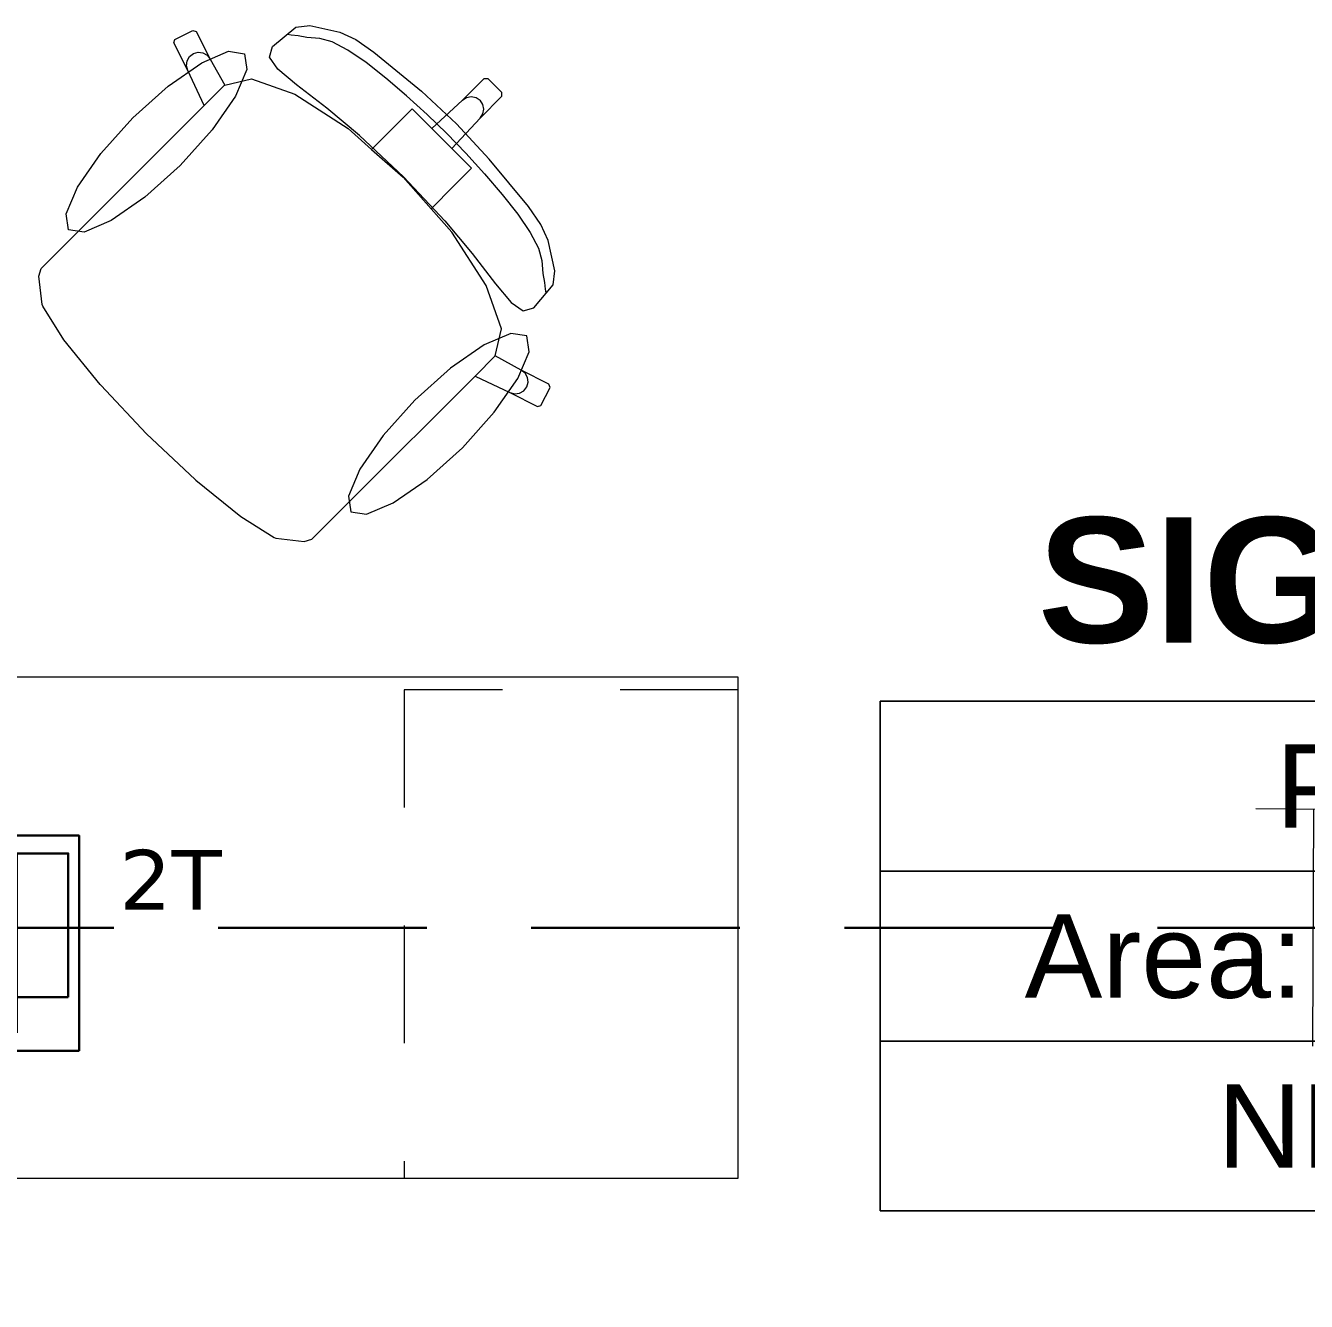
# Model space of a CAD drawing. Header units: inches. Extents: x -19 to 5698, y -728 to 92.
# Drawn here: x 232.367 to 233.901, y 27.573 to 29.101 of the extents above; entities that cross this region are included whole.
import ezdxf

# ---------------------------------------------------------------- set-up
doc = ezdxf.new("R2010")
doc.units = ezdxf.units.IN
doc.header["$MEASUREMENT"] = 0
for name, pattern in [('HIDDEN', [0.375, 0.25, -0.125]), ('Rayas', [0.282222, 0.141111, -0.141111]), ('RAYITAS', [0.375, 0.25, -0.125])]:
    doc.linetypes.add(name, pattern=pattern)
doc.layers.get('0').update_dxf_attribs({"color": 61})
for name, color, linetype, lineweight in [('00 conduct tomacorr', 120, 'HIDDEN', 30), ('T-TECHO-E', 150, 'Continuous', 20), ('TOMACORRIENTE', 22, 'RAYITAS', 9)]:
    doc.layers.add(name, color=color, linetype=linetype, lineweight=lineweight)
for name, color, linetype in [('02 _ ARQ _ ALB _ Muros Interiores', 7, 'Continuous'), ('02 _ ARQ _ ZON _ Espacio.3D', 7, 'Continuous'), ('Interior - Mobiliario', 7, 'Continuous')]:
    doc.layers.add(name, color=color, linetype=linetype)
doc.styles.add('Estilo_Generado_1', font='swisseb.ttf')
doc.styles.add('Estilo_Generado_7', font='swisse.ttf')

# ---------------------------------------------------------------- blocks, each defined once
blk = doc.blocks.new('a')
at = {"layer": 'TOMACORRIENTE', "ltscale": 0.05}
h = blk.add_hatch(color=4, dxfattribs=at)
edge = h.paths.add_edge_path()
edge.add_arc((0, 0.0752), 0.0211, 0, 360)
at = {"layer": 'TOMACORRIENTE', "color": 4}
for p, q in [((-0.1455, 0.0963), (-0.0515, 0.0963)), ((-0.0985, 0.0963), (-0.0985, -0.0966)), ((0, 0.0963), (0, -0.0963)), ((0.0623, -0.0963), (0.0623, 0.0963))]:
    blk.add_line(p, q, dxfattribs=at)
blk.add_circle((0, 0.0752), 0.0211, dxfattribs=at)
blk = doc.blocks.new('CABLE 3FACE')
at = {"layer": 'T-TECHO-E', "rotation": 59.94170052614085}
blk.add_blockref('a', (0, 0), dxfattribs=at)
blk = doc.blocks.new('CAJA POP UP 6 MODULOS')
at = {"layer": '00 conduct tomacorr', "linetype": 'Continuous'}
for p, q in [((-0.095, -0.165), (-0.095, -0.0151)), ((-0.052, -0.165), (-0.052, -0.0151)), ((0.052, -0.165), (0.052, -0.0151)), ((0.095, -0.165), (0.095, -0.0151)), ((0, -0.165), (0, -0.18))]:
    blk.add_line(p, q, dxfattribs=at)
for points in [[(-0.147, 0), (0.147, 0), (0.147, -0.18), (-0.147, -0.18)], [(0, 0), (0.147, 0), (0.147, -0.18), (0, -0.18)]]:
    blk.add_lwpolyline(points, close=True, dxfattribs=at)
for points in [[(-0.138, -0.045), (-0.009, -0.045), (-0.009, -0.165), (-0.138, -0.165), (-0.138, -0.045)], [(0.009, -0.045), (0.138, -0.045), (0.138, -0.165), (0.009, -0.165), (0.009, -0.045)]]:
    blk.add_lwpolyline(points, dxfattribs=at)
at = {"color": 1, "insert": (-0.1807, -0.168), "char_height": 0.05, "attachment_point": 1, "rotation": 180}
blk.add_mtext_dynamic_manual_height_columns('{\\fVerdana|b0|i0|c0|p34;2T}', width=0.000481, gutter_width=0.1561, heights=[0], dxfattribs=at)

msp = doc.modelspace()

# ---------------------------------------------------------------- linework, layer by layer
at = {"layer": '00 conduct tomacorr'}
msp.add_line((232.2222, 28.02, -0.0002), (235.8849, 28.02, -0.0002), dxfattribs=at)
at = {"layer": '02 _ ARQ _ ALB _ Muros Interiores', "color": 165, "linetype": 'Continuous', "lineweight": 15}
msp.add_arc((231.72, 26.925), 0.85, 0.0012, 90.0012, dxfattribs=at)
at = {"layer": '02 _ ARQ _ ZON _ Espacio.3D', "color": 251, "linetype": 'Continuous', "lineweight": 13}
for p, q in [((234.8268, 28.2917), (233.3902, 28.2917)), ((233.3902, 28.2917), (233.3902, 27.681)), ((233.3902, 28.2917), (234.8268, 28.2917)), ((233.3902, 28.0881), (233.3902, 28.2917)), ((234.8268, 28.0881), (233.3902, 28.0881)), ((233.3902, 28.0881), (234.8268, 28.0881)), ((233.3902, 27.8845), (233.3902, 28.0881)), ((234.8268, 27.8845), (233.3902, 27.8845)), ((233.3902, 27.8845), (234.8268, 27.8845)), ((233.3902, 27.681), (233.3902, 27.8845)), ((233.3902, 27.681), (234.8268, 27.681)), ((234.8268, 27.681), (233.3902, 27.681))]:
    msp.add_line(p, q, dxfattribs=at)
at = {"layer": 'Interior - Mobiliario', "color": 175, "linetype": 'Continuous', "lineweight": 13}
for p, q in [((232.6622, 29.0755), (232.6901, 29.0987)), ((232.6901, 29.0987), (232.7069, 29.1006)), ((232.7069, 29.1006), (232.743, 29.0928)), ((232.5442, 29.08), (232.5455, 29.084)), ((232.5455, 29.084), (232.5668, 29.0949)), ((232.5668, 29.0949), (232.5709, 29.0935)), ((232.5709, 29.0935), (232.5878, 29.0604)), ((232.6848, 29.0891), (232.6803, 29.0899)), ((232.6929, 29.0883), (232.6848, 29.0891)), ((232.7036, 29.0862), (232.6929, 29.0883)), ((232.719, 29.0851), (232.7036, 29.0862)), ((232.7338, 29.0812), (232.719, 29.0851)), ((232.743, 29.0928), (232.7622, 29.0838)), ((232.7622, 29.0838), (232.7839, 29.0689)), ((232.5611, 29.0469), (232.5442, 29.08)), ((232.563, 29.0635), (232.5676, 29.0671)), ((232.5676, 29.0671), (232.5732, 29.0686)), ((232.5732, 29.0686), (232.5791, 29.0679)), ((232.5791, 29.0679), (232.5842, 29.065)), ((232.6588, 29.0626), (232.6622, 29.0755)), ((232.7526, 29.0712), (232.7338, 29.0812)), ((232.7744, 29.0564), (232.7526, 29.0712)), ((232.7839, 29.0689), (232.8406, 29.0221)), ((232.5595, 29.0526), (232.5602, 29.0584)), ((232.5611, 29.0469), (232.5595, 29.0526)), ((232.5602, 29.0584), (232.563, 29.0635)), ((232.5842, 29.065), (232.5878, 29.0604)), ((232.5878, 29.0604), (232.6052, 29.0294)), ((232.6688, 29.0483), (232.6588, 29.0626)), ((232.7982, 29.0378), (232.7744, 29.0564)), ((232.5807, 29.0051), (232.5611, 29.0469)), ((232.6052, 29.0294), (232.6371, 29.0369)), ((232.6371, 29.0369), (232.6891, 29.0185)), ((232.6911, 29.0297), (232.6688, 29.0483)), ((232.823, 29.0166), (232.7982, 29.0378)), ((232.8897, 29.0113), (232.9158, 29.0374)), ((232.9158, 29.0374), (232.9201, 29.0373)), ((232.9201, 29.0373), (232.9286, 29.0288)), ((232.6049, 29.0294), (232.5807, 29.0051)), ((232.6049, 29.0294), (232.6052, 29.0294)), ((232.7273, 29.0017), (232.6911, 29.0297)), ((232.8406, 29.0221), (232.8828, 28.983)), ((232.9372, 29.0203), (232.9286, 29.0288)), ((232.6891, 29.0185), (232.7529, 28.9772)), ((232.8476, 28.9941), (232.823, 29.0166)), ((232.8532, 28.9773), (232.8897, 29.0113)), ((232.8897, 29.0113), (232.8946, 29.0145)), ((232.8946, 29.0145), (232.9003, 29.0156)), ((232.9003, 29.0156), (232.9061, 29.0144)), ((232.9061, 29.0144), (232.911, 29.0112)), ((232.9143, 29.0063), (232.911, 29.0112)), ((232.9111, 28.9899), (232.9372, 29.016)), ((232.9154, 29.0005), (232.9143, 29.0063)), ((232.9372, 29.016), (232.9372, 29.0203)), ((232.4329, 28.8573), (232.5807, 29.0051)), ((232.7666, 28.969), (232.7273, 29.0017)), ((232.8084, 28.9798), (232.8296, 29.0009)), ((232.8296, 29.0009), (232.8532, 28.9773)), ((232.8711, 28.9713), (232.8476, 28.9941)), ((232.8771, 28.9534), (232.9111, 28.9899)), ((232.9111, 28.9899), (232.9143, 28.9948)), ((232.9143, 28.9948), (232.9154, 29.0005)), ((232.7529, 28.9772), (232.781, 28.9524)), ((232.781, 28.9524), (232.8084, 28.9798)), ((232.8532, 28.9773), (232.8652, 28.9653)), ((232.9219, 28.9408), (232.8828, 28.983)), ((232.8194, 28.9195), (232.7666, 28.969)), ((232.8771, 28.9534), (232.8652, 28.9653)), ((232.8711, 28.9713), (232.8939, 28.9478)), ((232.781, 28.9524), (232.8189, 28.9191)), ((232.9007, 28.9298), (232.8771, 28.9534)), ((232.8939, 28.9478), (232.9164, 28.9232)), ((232.8796, 28.9086), (232.9007, 28.9298)), ((232.9688, 28.8841), (232.9219, 28.9408)), ((232.8522, 28.8812), (232.8189, 28.9191)), ((232.8194, 28.9195), (232.8688, 28.8668)), ((232.9164, 28.9232), (232.9376, 28.8984)), ((232.8522, 28.8812), (232.8796, 28.9086)), ((232.9376, 28.8984), (232.9562, 28.8746)), ((232.9837, 28.8624), (232.9688, 28.8841)), ((232.877, 28.8531), (232.8522, 28.8812)), ((232.9562, 28.8746), (232.971, 28.8528)), ((232.4073, 28.8318), (232.4329, 28.8573)), ((232.8688, 28.8668), (232.9016, 28.8275)), ((232.9183, 28.7893), (232.877, 28.8531)), ((232.971, 28.8528), (232.981, 28.8339)), ((232.9926, 28.8432), (232.9837, 28.8624)), ((233.0004, 28.807), (232.9926, 28.8432)), ((232.3854, 28.8098), (232.4073, 28.8318)), ((232.9016, 28.8275), (232.9295, 28.7913)), ((232.981, 28.8339), (232.9849, 28.8192)), ((232.3825, 28.8005), (232.3854, 28.8098)), ((232.9849, 28.8192), (232.9861, 28.8038)), ((232.9985, 28.7903), (233.0004, 28.807)), ((232.3865, 28.7666), (232.3825, 28.8005)), ((232.9295, 28.7913), (232.9481, 28.769)), ((232.9861, 28.8038), (232.9881, 28.793)), ((232.9881, 28.793), (232.9889, 28.785)), ((232.9367, 28.7373), (232.9183, 28.7893)), ((232.9753, 28.7624), (232.9985, 28.7903)), ((232.9889, 28.785), (232.9897, 28.7805)), ((232.3874, 28.7645), (232.3865, 28.7666)), ((232.4123, 28.7244), (232.3874, 28.7645)), ((232.9481, 28.769), (232.9624, 28.759)), ((232.9624, 28.759), (232.9753, 28.7624)), ((232.9292, 28.7053), (232.9367, 28.7373)), ((232.4559, 28.6708), (232.4123, 28.7244)), ((232.9292, 28.7051), (232.905, 28.6809)), ((232.9292, 28.7051), (232.9292, 28.7053)), ((232.9602, 28.688), (232.9292, 28.7053)), ((232.9649, 28.6844), (232.9602, 28.688)), ((232.9933, 28.6711), (232.9602, 28.688)), ((232.9677, 28.6793), (232.9649, 28.6844)), ((232.4566, 28.6699), (232.4559, 28.6708)), ((232.5114, 28.6116), (232.4566, 28.6699)), ((232.7571, 28.533), (232.905, 28.6809)), ((232.905, 28.6809), (232.9467, 28.6613)), ((232.9633, 28.6632), (232.9669, 28.6678)), ((232.9669, 28.6678), (232.9685, 28.6734)), ((232.9685, 28.6734), (232.9677, 28.6793)), ((232.9947, 28.667), (232.9933, 28.6711)), ((232.9467, 28.6613), (232.9524, 28.6597)), ((232.9467, 28.6613), (232.9798, 28.6443)), ((232.9524, 28.6597), (232.9582, 28.6604)), ((232.9582, 28.6604), (232.9633, 28.6632)), ((232.9839, 28.6456), (232.9947, 28.667)), ((232.9798, 28.6443), (232.9839, 28.6456)), ((232.5114, 28.6116), (232.5698, 28.5568)), ((232.5698, 28.5568), (232.5706, 28.5561)), ((232.5706, 28.5561), (232.6243, 28.5125)), ((232.7316, 28.5075), (232.7571, 28.533)), ((232.6243, 28.5125), (232.6643, 28.4876)), ((232.7096, 28.4856), (232.7316, 28.5075)), ((232.6643, 28.4876), (232.6664, 28.4867)), ((232.6664, 28.4867), (232.7003, 28.4827)), ((232.7003, 28.4827), (232.7096, 28.4856))]:
    msp.add_line(p, q, dxfattribs=at)
at = {"layer": 'Interior - Mobiliario', "color": 175, "linetype": 'Rayas', "lineweight": 13}
for p, q in [((233.22, 28.3052), (232.82, 28.3052)), ((232.82, 28.3052), (232.82, 27.7202))]:
    msp.add_line(p, q, dxfattribs=at)
at = {"layer": 'Interior - Mobiliario', "color": 175, "linetype": 'Continuous', "lineweight": 13, "flags": 128}
for points in [[(232.4949, 28.99), (232.5374, 29.0282), (232.5778, 29.0562), (232.6098, 29.0698), (232.6288, 29.0669), (232.6316, 29.048), (232.618, 29.016), (232.59, 28.9756), (232.5519, 28.9331), (232.5094, 28.895), (232.469, 28.867), (232.4369, 28.8533), (232.418, 28.8562), (232.4152, 28.8751), (232.4288, 28.9072), (232.4568, 28.9476)], [(231.72, 27.7202), (233.22, 27.7202), (233.22, 28.3202), (232.22, 28.3202), (232.22, 29.0202), (231.72, 29.0202)], [(232.8899, 28.5951), (232.928, 28.6376), (232.956, 28.678), (232.9696, 28.71), (232.9668, 28.7289), (232.9479, 28.7318), (232.9158, 28.7182), (232.8754, 28.6902), (232.8329, 28.652), (232.7948, 28.6096), (232.7668, 28.5692), (232.7532, 28.5371), (232.756, 28.5182), (232.7749, 28.5153), (232.807, 28.5289), (232.8474, 28.557)]]:
    msp.add_lwpolyline(points, close=True, dxfattribs=at)

# ---------------------------------------------------------------- block references
at = {"layer": '00 conduct tomacorr'}
for name, p, xscale, yscale, zscale, rotation in [('CABLE 3FACE', (234.0535, 28.02, -0.0002), 1.47256122672843, 1.47256122672843, 1.47256122672843, 299.7894777823319), ('CAJA POP UP 6 MODULOS', (232.22, 27.8727, 0), 1.432830642179531, 1.432830642179531, 1.432830642179531, 180)]:
    msp.add_blockref(name, p, dxfattribs=dict(at, xscale=xscale, yscale=yscale, zscale=zscale, rotation=rotation))

# ---------------------------------------------------------------- texts
at = {"layer": '02 _ ARQ _ ZON _ Espacio.3D', "color": 251, "lineweight": 25, "attachment_point": 2}
for s, insert, char_height, style in [('\\A1;{\\pqc;\\pt0;\\fSwis721 Ex BT|b1|i0|c0|p34;SIGA-SIAF}', (234.1085, 28.5116), 0.15, 'Estilo_Generado_1'), ('\\A1;{\\pqc;\\pt0;\\fSwis721 Ex BT|b0|i0|c238|p34;Parquet}', (234.1085, 28.2399), 0.1, 'Estilo_Generado_7'), ('\\A1;{\\pqc;\\pt0;\\fSwis721 Ex BT|b0|i0|c238|p34;Area: }', (233.73, 28.0363), 0.1, 'Estilo_Generado_7'), ('\\A1;{\\pqc;\\pt0;\\fSwis721 Ex BT|b0|i0|c238|p34;NPT  9.73}', (234.1085, 27.8327), 0.1, 'Estilo_Generado_7')]:
    msp.add_mtext(s, dxfattribs=dict(at, insert=insert, char_height=char_height, style=style))

doc.saveas('drawing.dxf')
